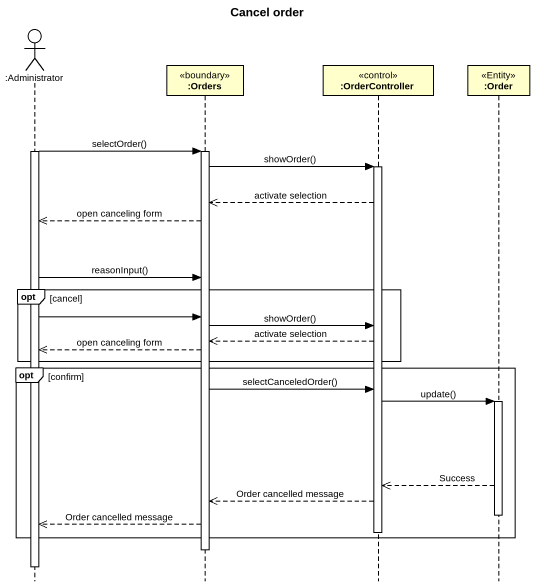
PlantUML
@startuml
title Cancel order
hide footbox
actor ":Administrator" as Administrator
participant ":Orders" as Orders <<boundary>>
participant ":OrderController" as OrderController <<control>>
participant ":Order" as Order <<Entity>>

activate Administrator
Administrator -> Orders : selectOrder()
activate Orders
Orders -> OrderController : showOrder()
activate OrderController
OrderController -->> Orders : activate selection
Orders -->> Administrator : open canceling form
Administrator -> Orders : reasonInput()
opt cancel
  Administrator -> Orders
  Orders -> OrderController : showOrder()
  OrderController -->> Orders : activate selection
  Orders -->> Administrator : open canceling form
end
opt confirm
  Orders -> OrderController : selectCanceledOrder()
  OrderController -> Order : update()
  activate Order
  Order -->> OrderController : Success
  OrderController -->> Orders : Order cancelled message
  deactivate Order
  Orders -->> Administrator : Order cancelled message
  deactivate OrderController
end
deactivate Orders
deactivate Administrator
@enduml
